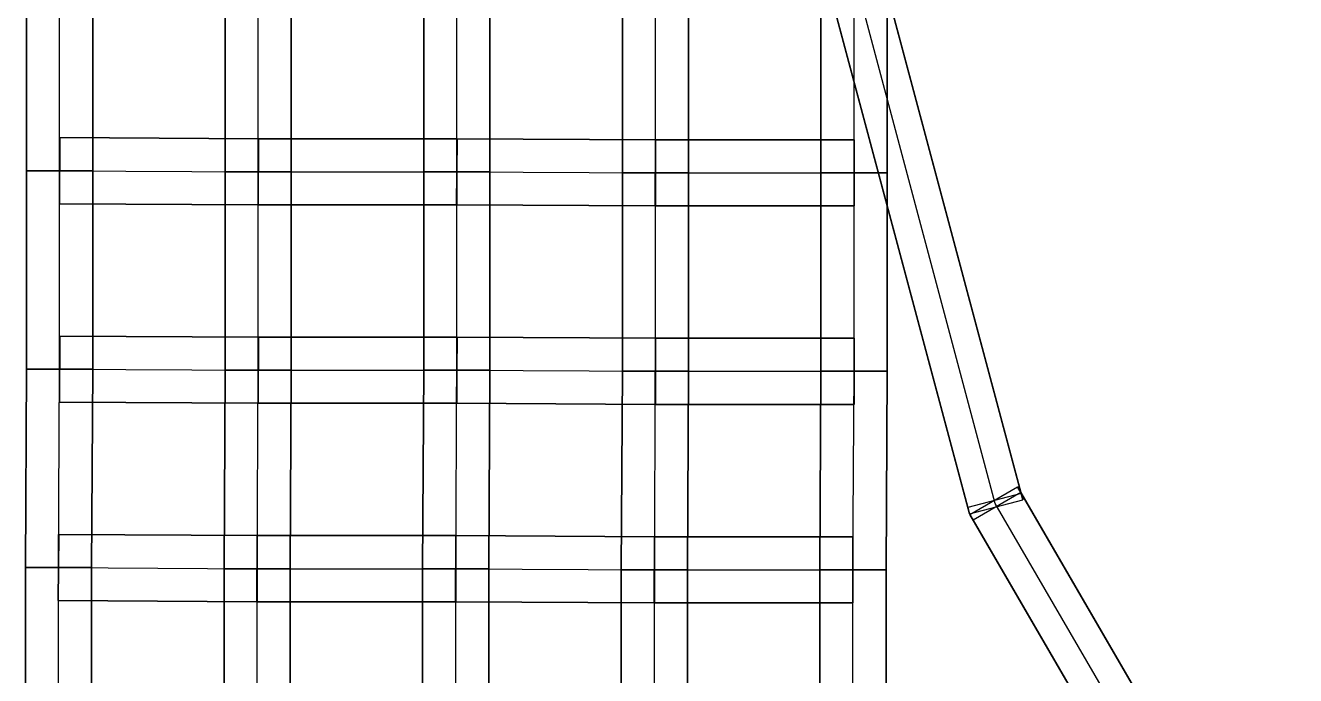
# Model space of a CAD drawing. Extents: x -300 to 609, y -118 to 2027.
# Drawn here: x -299.5 to -184.4, y 199.5 to 258.5 of the extents above; entities that cross this region are included whole.
import ezdxf

# ---------------------------------------------------------------- set-up
doc = ezdxf.new("R2010")
doc.units = 0

msp = doc.modelspace()

# ---------------------------------------------------------------- linework, layer by layer
at = {"layer": 'TUNNELS'}
for points in [[(-209.2617, 216.0338, -134.518), (-214.0928, 214.7455, -134.518), (-226.8928, 262.7455, -140.518), (-222.0617, 264.0338, -140.518)], [(-209.2604, 216.029, -277.5174), (-214.0916, 214.7407, -277.5174), (-226.8916, 262.7407, -283.4174), (-222.0604, 264.029, -283.4174)], [(-209.1072, 215.4545, -139.482), (-209.2617, 216.0338, -134.518), (-222.0617, 264.0338, -140.518), (-221.9072, 263.4545, -145.482)], [(-209.1084, 215.4593, -282.4826), (-209.2604, 216.029, -277.5174), (-222.0604, 264.029, -283.4174), (-221.9084, 263.4593, -288.3826)], [(-299.4, 245.3, -1.5), (-293.4, 245.3, -1.5), (-293.4, 263.3, -1.5), (-299.4, 263.3, -1.5)], [(-293.4, 245.3, 1.5), (-299.4, 245.3, 1.5), (-299.4, 263.3, 1.5), (-293.4, 263.3, 1.5)], [(-299.4, 245.3, 1.5), (-299.4, 245.3, -1.5), (-299.4, 263.3, -1.5), (-299.4, 263.3, 1.5)], [(-293.4, 245.3, -1.5), (-293.4, 245.3, 1.5), (-293.4, 263.3, 1.5), (-293.4, 263.3, -1.5)], [(-281.4, 245.2, -1.5), (-275.4, 245.2, -1.5), (-275.4, 263.2, -1.5), (-281.4, 263.2, -1.5)], [(-275.4, 245.2, 1.5), (-281.4, 245.2, 1.5), (-281.4, 263.2, 1.5), (-275.4, 263.2, 1.5)], [(-281.4, 245.2, 1.5), (-281.4, 245.2, -1.5), (-281.4, 263.2, -1.5), (-281.4, 263.2, 1.5)], [(-275.4, 245.2, -1.5), (-275.4, 245.2, 1.5), (-275.4, 263.2, 1.5), (-275.4, 263.2, -1.5)], [(-263.4, 245.2, -1.5), (-257.4, 245.2, -1.5), (-257.4, 263.2, -1.5), (-263.4, 263.2, -1.5)], [(-257.4, 245.2, 1.5), (-263.4, 245.2, 1.5), (-263.4, 263.2, 1.5), (-257.4, 263.2, 1.5)], [(-263.4, 245.2, 1.5), (-263.4, 245.2, -1.5), (-263.4, 263.2, -1.5), (-263.4, 263.2, 1.5)], [(-257.4, 245.2, -1.5), (-257.4, 245.2, 1.5), (-257.4, 263.2, 1.5), (-257.4, 263.2, -1.5)], [(-245.4, 245.1, -1.5), (-239.4, 245.1, -1.5), (-239.4, 263.1, -1.5), (-245.4, 263.1, -1.5)], [(-239.4, 245.1, 1.5), (-245.4, 245.1, 1.5), (-245.4, 263.1, 1.5), (-239.4, 263.1, 1.5)], [(-245.4, 245.1, 1.5), (-245.4, 245.1, -1.5), (-245.4, 263.1, -1.5), (-245.4, 263.1, 1.5)], [(-239.4, 245.1, -1.5), (-239.4, 245.1, 1.5), (-239.4, 263.1, 1.5), (-239.4, 263.1, -1.5)], [(-227.4, 245.1, -1.5), (-221.4, 245.1, -1.5), (-221.4, 263.1, -1.5), (-227.4, 263.1, -1.5)], [(-221.4, 245.1, 1.5), (-227.4, 245.1, 1.5), (-227.4, 263.1, 1.5), (-221.4, 263.1, 1.5)], [(-227.4, 245.1, 1.5), (-227.4, 245.1, -1.5), (-227.4, 263.1, -1.5), (-227.4, 263.1, 1.5)], [(-214.0928, 214.7455, -134.518), (-213.9383, 214.1662, -139.482), (-226.7383, 262.1662, -145.482), (-226.8928, 262.7455, -140.518)], [(-214.0916, 214.7407, -277.5174), (-213.9396, 214.171, -282.4826), (-226.7396, 262.171, -288.3826), (-226.8916, 262.7407, -283.4174)], [(-213.9396, 214.171, -282.4826), (-209.1084, 215.4593, -282.4826), (-221.9084, 263.4593, -288.3826), (-226.7396, 262.171, -288.3826)], [(-213.9383, 214.1662, -139.482), (-209.1072, 215.4545, -139.482), (-221.9072, 263.4545, -145.482), (-226.7383, 262.1662, -145.482)], [(-221.4, 245.1, -1.5), (-221.4, 245.1, 1.5), (-221.4, 263.1, 1.5), (-221.4, 263.1, -1.5)], [(-296.3833, 248.3, -1.5), (-296.4167, 242.3, -1.5), (-278.4167, 242.2, -1.5), (-278.3833, 248.2, -1.5)], [(-296.4167, 242.3, 1.5), (-296.3833, 248.3, 1.5), (-278.3833, 248.2, 1.5), (-278.4167, 242.2, 1.5)], [(-296.3833, 248.3, -1.5), (-296.4167, 242.3, -1.5), (-296.4167, 242.3, 1.5), (-296.3833, 248.3, 1.5)], [(-296.3833, 248.3, 1.5), (-296.3833, 248.3, -1.5), (-278.3833, 248.2, -1.5), (-278.3833, 248.2, 1.5)], [(-278.3833, 248.2, -1.5), (-278.3833, 248.2, 1.5), (-278.4167, 242.2, 1.5), (-278.4167, 242.2, -1.5)], [(-278.4, 248.2, -1.5), (-278.4, 242.2, -1.5), (-260.4, 242.2, -1.5), (-260.4, 248.2, -1.5)], [(-278.4, 242.2, 1.5), (-278.4, 248.2, 1.5), (-260.4, 248.2, 1.5), (-260.4, 242.2, 1.5)], [(-278.4, 248.2, 1.5), (-278.4, 248.2, -1.5), (-260.4, 248.2, -1.5), (-260.4, 248.2, 1.5)], [(-278.4, 248.2, -1.5), (-278.4, 242.2, -1.5), (-278.4, 242.2, 1.5), (-278.4, 248.2, 1.5)], [(-260.3833, 248.2, -1.5), (-260.4167, 242.2, -1.5), (-242.4167, 242.1, -1.5), (-242.3833, 248.1, -1.5)], [(-260.4167, 242.2, 1.5), (-260.3833, 248.2, 1.5), (-242.3833, 248.1, 1.5), (-242.4167, 242.1, 1.5)], [(-260.3833, 248.2, -1.5), (-260.4167, 242.2, -1.5), (-260.4167, 242.2, 1.5), (-260.3833, 248.2, 1.5)], [(-260.4, 248.2, -1.5), (-260.4, 248.2, 1.5), (-260.4, 242.2, 1.5), (-260.4, 242.2, -1.5)], [(-260.3833, 248.2, 1.5), (-260.3833, 248.2, -1.5), (-242.3833, 248.1, -1.5), (-242.3833, 248.1, 1.5)], [(-242.3833, 248.1, -1.5), (-242.3833, 248.1, 1.5), (-242.4167, 242.1, 1.5), (-242.4167, 242.1, -1.5)], [(-242.4, 248.1, -1.5), (-242.4, 242.1, -1.5), (-224.4, 242.1, -1.5), (-224.4, 248.1, -1.5)], [(-242.4, 242.1, 1.5), (-242.4, 248.1, 1.5), (-224.4, 248.1, 1.5), (-224.4, 242.1, 1.5)], [(-242.4, 248.1, 1.5), (-242.4, 248.1, -1.5), (-224.4, 248.1, -1.5), (-224.4, 248.1, 1.5)], [(-242.4, 248.1, -1.5), (-242.4, 242.1, -1.5), (-242.4, 242.1, 1.5), (-242.4, 248.1, 1.5)], [(-224.4, 248.1, -1.5), (-224.4, 248.1, 1.5), (-224.4, 242.1, 1.5), (-224.4, 242.1, -1.5)], [(-299.4, 227.3, -1.5), (-293.4, 227.3, -1.5), (-293.4, 245.3, -1.5), (-299.4, 245.3, -1.5)], [(-293.4, 227.3, 1.5), (-299.4, 227.3, 1.5), (-299.4, 245.3, 1.5), (-293.4, 245.3, 1.5)], [(-299.4, 227.3, 1.5), (-299.4, 227.3, -1.5), (-299.4, 245.3, -1.5), (-299.4, 245.3, 1.5)], [(-299.4, 245.3, -1.5), (-299.4, 245.3, 1.5), (-293.4, 245.3, 1.5), (-293.4, 245.3, -1.5)], [(-299.4, 245.3, -1.5), (-293.4, 245.3, -1.5), (-293.4, 245.3, 1.5), (-299.4, 245.3, 1.5)], [(-293.4, 227.3, -1.5), (-293.4, 227.3, 1.5), (-293.4, 245.3, 1.5), (-293.4, 245.3, -1.5)], [(-281.4, 227.2, -1.5), (-275.4, 227.2, -1.5), (-275.4, 245.2, -1.5), (-281.4, 245.2, -1.5)], [(-275.4, 227.2, 1.5), (-281.4, 227.2, 1.5), (-281.4, 245.2, 1.5), (-275.4, 245.2, 1.5)], [(-281.4, 227.2, 1.5), (-281.4, 227.2, -1.5), (-281.4, 245.2, -1.5), (-281.4, 245.2, 1.5)], [(-281.4, 245.2, -1.5), (-281.4, 245.2, 1.5), (-275.4, 245.2, 1.5), (-275.4, 245.2, -1.5)], [(-281.4, 245.2, -1.5), (-275.4, 245.2, -1.5), (-275.4, 245.2, 1.5), (-281.4, 245.2, 1.5)], [(-275.4, 227.2, -1.5), (-275.4, 227.2, 1.5), (-275.4, 245.2, 1.5), (-275.4, 245.2, -1.5)], [(-263.4, 227.2, -1.5), (-257.4, 227.2, -1.5), (-257.4, 245.2, -1.5), (-263.4, 245.2, -1.5)], [(-257.4, 227.2, 1.5), (-263.4, 227.2, 1.5), (-263.4, 245.2, 1.5), (-257.4, 245.2, 1.5)], [(-263.4, 227.2, 1.5), (-263.4, 227.2, -1.5), (-263.4, 245.2, -1.5), (-263.4, 245.2, 1.5)], [(-263.4, 245.2, -1.5), (-263.4, 245.2, 1.5), (-257.4, 245.2, 1.5), (-257.4, 245.2, -1.5)], [(-263.4, 245.2, -1.5), (-257.4, 245.2, -1.5), (-257.4, 245.2, 1.5), (-263.4, 245.2, 1.5)], [(-257.4, 227.2, -1.5), (-257.4, 227.2, 1.5), (-257.4, 245.2, 1.5), (-257.4, 245.2, -1.5)], [(-245.4, 227.1, -1.5), (-239.4, 227.1, -1.5), (-239.4, 245.1, -1.5), (-245.4, 245.1, -1.5)], [(-239.4, 227.1, 1.5), (-245.4, 227.1, 1.5), (-245.4, 245.1, 1.5), (-239.4, 245.1, 1.5)], [(-245.4, 227.1, 1.5), (-245.4, 227.1, -1.5), (-245.4, 245.1, -1.5), (-245.4, 245.1, 1.5)], [(-245.4, 245.1, -1.5), (-245.4, 245.1, 1.5), (-239.4, 245.1, 1.5), (-239.4, 245.1, -1.5)], [(-245.4, 245.1, -1.5), (-239.4, 245.1, -1.5), (-239.4, 245.1, 1.5), (-245.4, 245.1, 1.5)], [(-239.4, 227.1, -1.5), (-239.4, 227.1, 1.5), (-239.4, 245.1, 1.5), (-239.4, 245.1, -1.5)], [(-227.4, 227.1, -1.5), (-221.4, 227.1, -1.5), (-221.4, 245.1, -1.5), (-227.4, 245.1, -1.5)], [(-221.4, 227.1, 1.5), (-227.4, 227.1, 1.5), (-227.4, 245.1, 1.5), (-221.4, 245.1, 1.5)], [(-227.4, 227.1, 1.5), (-227.4, 227.1, -1.5), (-227.4, 245.1, -1.5), (-227.4, 245.1, 1.5)], [(-227.4, 245.1, -1.5), (-227.4, 245.1, 1.5), (-221.4, 245.1, 1.5), (-221.4, 245.1, -1.5)], [(-227.4, 245.1, -1.5), (-221.4, 245.1, -1.5), (-221.4, 245.1, 1.5), (-227.4, 245.1, 1.5)], [(-221.4, 227.1, -1.5), (-221.4, 227.1, 1.5), (-221.4, 245.1, 1.5), (-221.4, 245.1, -1.5)], [(-296.4167, 242.3, -1.5), (-296.4167, 242.3, 1.5), (-278.4167, 242.2, 1.5), (-278.4167, 242.2, -1.5)], [(-278.4, 242.2, -1.5), (-278.4, 242.2, 1.5), (-260.4, 242.2, 1.5), (-260.4, 242.2, -1.5)], [(-260.4167, 242.2, -1.5), (-260.4167, 242.2, 1.5), (-242.4167, 242.1, 1.5), (-242.4167, 242.1, -1.5)], [(-242.4, 242.1, -1.5), (-242.4, 242.1, 1.5), (-224.4, 242.1, 1.5), (-224.4, 242.1, -1.5)], [(-296.3833, 230.3, -1.5), (-296.4167, 224.3, -1.5), (-278.4167, 224.2, -1.5), (-278.3833, 230.2, -1.5)], [(-296.4167, 224.3, 1.5), (-296.3833, 230.3, 1.5), (-278.3833, 230.2, 1.5), (-278.4167, 224.2, 1.5)], [(-296.3833, 230.3, -1.5), (-296.4167, 224.3, -1.5), (-296.4167, 224.3, 1.5), (-296.3833, 230.3, 1.5)], [(-296.3833, 230.3, 1.5), (-296.3833, 230.3, -1.5), (-278.3833, 230.2, -1.5), (-278.3833, 230.2, 1.5)], [(-278.3833, 230.2, -1.5), (-278.3833, 230.2, 1.5), (-278.4167, 224.2, 1.5), (-278.4167, 224.2, -1.5)], [(-278.4, 230.2, -1.5), (-278.4, 224.2, -1.5), (-260.4, 224.2, -1.5), (-260.4, 230.2, -1.5)], [(-278.4, 224.2, 1.5), (-278.4, 230.2, 1.5), (-260.4, 230.2, 1.5), (-260.4, 224.2, 1.5)], [(-278.4, 230.2, 1.5), (-278.4, 230.2, -1.5), (-260.4, 230.2, -1.5), (-260.4, 230.2, 1.5)], [(-278.4, 230.2, -1.5), (-278.4, 224.2, -1.5), (-278.4, 224.2, 1.5), (-278.4, 230.2, 1.5)], [(-260.3833, 230.2, -1.5), (-260.4167, 224.2, -1.5), (-242.4167, 224.1, -1.5), (-242.3833, 230.1, -1.5)], [(-260.4167, 224.2, 1.5), (-260.3833, 230.2, 1.5), (-242.3833, 230.1, 1.5), (-242.4167, 224.1, 1.5)], [(-260.3833, 230.2, -1.5), (-260.4167, 224.2, -1.5), (-260.4167, 224.2, 1.5), (-260.3833, 230.2, 1.5)], [(-260.4, 230.2, -1.5), (-260.4, 230.2, 1.5), (-260.4, 224.2, 1.5), (-260.4, 224.2, -1.5)], [(-260.3833, 230.2, 1.5), (-260.3833, 230.2, -1.5), (-242.3833, 230.1, -1.5), (-242.3833, 230.1, 1.5)], [(-242.3833, 230.1, -1.5), (-242.3833, 230.1, 1.5), (-242.4167, 224.1, 1.5), (-242.4167, 224.1, -1.5)], [(-242.4, 230.1, -1.5), (-242.4, 224.1, -1.5), (-224.4, 224.1, -1.5), (-224.4, 230.1, -1.5)], [(-242.4, 224.1, 1.5), (-242.4, 230.1, 1.5), (-224.4, 230.1, 1.5), (-224.4, 224.1, 1.5)], [(-242.4, 230.1, 1.5), (-242.4, 230.1, -1.5), (-224.4, 230.1, -1.5), (-224.4, 230.1, 1.5)], [(-242.4, 230.1, -1.5), (-242.4, 224.1, -1.5), (-242.4, 224.1, 1.5), (-242.4, 230.1, 1.5)], [(-224.4, 230.1, -1.5), (-224.4, 230.1, 1.5), (-224.4, 224.1, 1.5), (-224.4, 224.1, -1.5)], [(-299.5, 209.3167, -1.5), (-293.5, 209.2833, -1.5), (-293.4, 227.2833, -1.5), (-299.4, 227.3167, -1.5)], [(-293.5, 209.2833, 1.5), (-299.5, 209.3167, 1.5), (-299.4, 227.3167, 1.5), (-293.4, 227.2833, 1.5)], [(-299.5, 209.3167, 1.5), (-299.5, 209.3167, -1.5), (-299.4, 227.3167, -1.5), (-299.4, 227.3167, 1.5)], [(-299.4, 227.3167, -1.5), (-299.4, 227.3167, 1.5), (-293.4, 227.2833, 1.5), (-293.4, 227.2833, -1.5)], [(-299.4, 227.3, -1.5), (-293.4, 227.3, -1.5), (-293.4, 227.3, 1.5), (-299.4, 227.3, 1.5)], [(-293.5, 209.2833, -1.5), (-293.5, 209.2833, 1.5), (-293.4, 227.2833, 1.5), (-293.4, 227.2833, -1.5)], [(-281.5, 209.2167, -1.5), (-275.5, 209.1833, -1.5), (-275.4, 227.1833, -1.5), (-281.4, 227.2167, -1.5)], [(-275.5, 209.1833, 1.5), (-281.5, 209.2167, 1.5), (-281.4, 227.2167, 1.5), (-275.4, 227.1833, 1.5)], [(-281.5, 209.2167, 1.5), (-281.5, 209.2167, -1.5), (-281.4, 227.2167, -1.5), (-281.4, 227.2167, 1.5)], [(-281.4, 227.2167, -1.5), (-281.4, 227.2167, 1.5), (-275.4, 227.1833, 1.5), (-275.4, 227.1833, -1.5)], [(-281.4, 227.2, -1.5), (-275.4, 227.2, -1.5), (-275.4, 227.2, 1.5), (-281.4, 227.2, 1.5)], [(-275.5, 209.1833, -1.5), (-275.5, 209.1833, 1.5), (-275.4, 227.1833, 1.5), (-275.4, 227.1833, -1.5)], [(-263.5, 209.2167, -1.5), (-257.5, 209.1833, -1.5), (-257.4, 227.1833, -1.5), (-263.4, 227.2167, -1.5)], [(-257.5, 209.1833, 1.5), (-263.5, 209.2167, 1.5), (-263.4, 227.2167, 1.5), (-257.4, 227.1833, 1.5)], [(-263.5, 209.2167, 1.5), (-263.5, 209.2167, -1.5), (-263.4, 227.2167, -1.5), (-263.4, 227.2167, 1.5)], [(-263.4, 227.2167, -1.5), (-263.4, 227.2167, 1.5), (-257.4, 227.1833, 1.5), (-257.4, 227.1833, -1.5)], [(-263.4, 227.2, -1.5), (-257.4, 227.2, -1.5), (-257.4, 227.2, 1.5), (-263.4, 227.2, 1.5)], [(-257.5, 209.1833, -1.5), (-257.5, 209.1833, 1.5), (-257.4, 227.1833, 1.5), (-257.4, 227.1833, -1.5)], [(-245.5, 209.1167, -1.5), (-239.5, 209.0833, -1.5), (-239.4, 227.0833, -1.5), (-245.4, 227.1167, -1.5)], [(-239.5, 209.0833, 1.5), (-245.5, 209.1167, 1.5), (-245.4, 227.1167, 1.5), (-239.4, 227.0833, 1.5)], [(-245.5, 209.1167, 1.5), (-245.5, 209.1167, -1.5), (-245.4, 227.1167, -1.5), (-245.4, 227.1167, 1.5)], [(-245.4, 227.1167, -1.5), (-245.4, 227.1167, 1.5), (-239.4, 227.0833, 1.5), (-239.4, 227.0833, -1.5)], [(-245.4, 227.1, -1.5), (-239.4, 227.1, -1.5), (-239.4, 227.1, 1.5), (-245.4, 227.1, 1.5)], [(-239.5, 209.0833, -1.5), (-239.5, 209.0833, 1.5), (-239.4, 227.0833, 1.5), (-239.4, 227.0833, -1.5)], [(-227.5, 209.1167, -1.5), (-221.5, 209.0833, -1.5), (-221.4, 227.0833, -1.5), (-227.4, 227.1167, -1.5)], [(-221.5, 209.0833, 1.5), (-227.5, 209.1167, 1.5), (-227.4, 227.1167, 1.5), (-221.4, 227.0833, 1.5)], [(-227.5, 209.1167, 1.5), (-227.5, 209.1167, -1.5), (-227.4, 227.1167, -1.5), (-227.4, 227.1167, 1.5)], [(-227.4, 227.1167, -1.5), (-227.4, 227.1167, 1.5), (-221.4, 227.0833, 1.5), (-221.4, 227.0833, -1.5)], [(-227.4, 227.1, -1.5), (-221.4, 227.1, -1.5), (-221.4, 227.1, 1.5), (-227.4, 227.1, 1.5)], [(-221.5, 209.0833, -1.5), (-221.5, 209.0833, 1.5), (-221.4, 227.0833, 1.5), (-221.4, 227.0833, -1.5)], [(-296.4167, 224.3, -1.5), (-296.4167, 224.3, 1.5), (-278.4167, 224.2, 1.5), (-278.4167, 224.2, -1.5)], [(-278.4, 224.2, -1.5), (-278.4, 224.2, 1.5), (-260.4, 224.2, 1.5), (-260.4, 224.2, -1.5)], [(-260.4167, 224.2, -1.5), (-260.4167, 224.2, 1.5), (-242.4167, 224.1, 1.5), (-242.4167, 224.1, -1.5)], [(-242.4, 224.1, -1.5), (-242.4, 224.1, 1.5), (-224.4, 224.1, 1.5), (-224.4, 224.1, -1.5)], [(-184.6885, 173.7146, -271.5181), (-189.0129, 171.2047, -271.5181), (-213.9129, 214.1047, -277.5181), (-209.5885, 216.6146, -277.5181)], [(-213.6115, 213.5854, -282.4819), (-213.9129, 214.1047, -277.5181), (-209.5885, 216.6146, -277.5181), (-209.2871, 216.0953, -282.4819)], [(-184.686, 173.7104, -128.6175), (-189.0104, 171.2004, -128.6175), (-213.9104, 214.1004, -134.5175), (-209.586, 216.6104, -134.5175)], [(-213.614, 213.5896, -139.4825), (-213.9104, 214.1004, -134.5175), (-209.586, 216.6104, -134.5175), (-209.2896, 216.0996, -139.4825)], [(-184.3871, 173.1953, -276.4819), (-184.6885, 173.7146, -271.5181), (-209.5885, 216.6146, -277.5181), (-209.2871, 216.0953, -282.4819)], [(-184.3896, 173.1996, -133.5825), (-184.686, 173.7104, -128.6175), (-209.586, 216.6104, -134.5175), (-209.2896, 216.0996, -139.4825)], [(-213.9383, 214.1662, -139.482), (-209.1072, 215.4545, -139.482), (-209.2617, 216.0338, -134.518), (-214.0928, 214.7455, -134.518)], [(-213.9396, 214.171, -282.4826), (-209.1084, 215.4593, -282.4826), (-209.2604, 216.029, -277.5174), (-214.0916, 214.7407, -277.5174)], [(-188.714, 170.6896, -133.5825), (-184.3896, 173.1996, -133.5825), (-209.2896, 216.0996, -139.4825), (-213.614, 213.5896, -139.4825)], [(-188.7115, 170.6854, -276.4819), (-184.3871, 173.1953, -276.4819), (-209.2871, 216.0953, -282.4819), (-213.6115, 213.5854, -282.4819)], [(-189.0129, 171.2047, -271.5181), (-188.7115, 170.6854, -276.4819), (-213.6115, 213.5854, -282.4819), (-213.9129, 214.1047, -277.5181)], [(-189.0104, 171.2004, -128.6175), (-188.714, 170.6896, -133.5825), (-213.614, 213.5896, -139.4825), (-213.9104, 214.1004, -134.5175)], [(-296.4833, 212.3, -1.5), (-296.5167, 206.3, -1.5), (-278.5167, 206.2, -1.5), (-278.4833, 212.2, -1.5)], [(-296.5167, 206.3, 1.5), (-296.4833, 212.3, 1.5), (-278.4833, 212.2, 1.5), (-278.5167, 206.2, 1.5)], [(-296.4833, 212.3, -1.5), (-296.5167, 206.3, -1.5), (-296.5167, 206.3, 1.5), (-296.4833, 212.3, 1.5)], [(-296.4833, 212.3, 1.5), (-296.4833, 212.3, -1.5), (-278.4833, 212.2, -1.5), (-278.4833, 212.2, 1.5)], [(-278.4833, 212.2, -1.5), (-278.4833, 212.2, 1.5), (-278.5167, 206.2, 1.5), (-278.5167, 206.2, -1.5)], [(-278.5, 212.2, -1.5), (-278.5, 206.2, -1.5), (-260.5, 206.2, -1.5), (-260.5, 212.2, -1.5)], [(-278.5, 206.2, 1.5), (-278.5, 212.2, 1.5), (-260.5, 212.2, 1.5), (-260.5, 206.2, 1.5)], [(-278.5, 212.2, 1.5), (-278.5, 212.2, -1.5), (-260.5, 212.2, -1.5), (-260.5, 212.2, 1.5)], [(-278.5, 212.2, -1.5), (-278.5, 206.2, -1.5), (-278.5, 206.2, 1.5), (-278.5, 212.2, 1.5)], [(-260.4833, 212.2, -1.5), (-260.5167, 206.2, -1.5), (-242.5167, 206.1, -1.5), (-242.4833, 212.1, -1.5)], [(-260.5167, 206.2, 1.5), (-260.4833, 212.2, 1.5), (-242.4833, 212.1, 1.5), (-242.5167, 206.1, 1.5)], [(-260.4833, 212.2, -1.5), (-260.5167, 206.2, -1.5), (-260.5167, 206.2, 1.5), (-260.4833, 212.2, 1.5)], [(-260.5, 212.2, -1.5), (-260.5, 212.2, 1.5), (-260.5, 206.2, 1.5), (-260.5, 206.2, -1.5)], [(-260.4833, 212.2, 1.5), (-260.4833, 212.2, -1.5), (-242.4833, 212.1, -1.5), (-242.4833, 212.1, 1.5)], [(-242.4833, 212.1, -1.5), (-242.4833, 212.1, 1.5), (-242.5167, 206.1, 1.5), (-242.5167, 206.1, -1.5)], [(-242.5, 212.1, -1.5), (-242.5, 206.1, -1.5), (-224.5, 206.1, -1.5), (-224.5, 212.1, -1.5)], [(-242.5, 206.1, 1.5), (-242.5, 212.1, 1.5), (-224.5, 212.1, 1.5), (-224.5, 206.1, 1.5)], [(-242.5, 212.1, 1.5), (-242.5, 212.1, -1.5), (-224.5, 212.1, -1.5), (-224.5, 212.1, 1.5)], [(-242.5, 212.1, -1.5), (-242.5, 206.1, -1.5), (-242.5, 206.1, 1.5), (-242.5, 212.1, 1.5)], [(-224.5, 212.1, -1.5), (-224.5, 212.1, 1.5), (-224.5, 206.1, 1.5), (-224.5, 206.1, -1.5)], [(-299.5, 209.3167, -1.5), (-293.5, 209.2833, -1.5), (-293.5, 209.2833, 1.5), (-299.5, 209.3167, 1.5)], [(-299.5, 191.3, -1.5), (-293.5, 191.3, -1.5), (-293.5, 209.3, -1.5), (-299.5, 209.3, -1.5)], [(-293.5, 191.3, 1.5), (-299.5, 191.3, 1.5), (-299.5, 209.3, 1.5), (-293.5, 209.3, 1.5)], [(-299.5, 191.3, 1.5), (-299.5, 191.3, -1.5), (-299.5, 209.3, -1.5), (-299.5, 209.3, 1.5)], [(-299.5, 209.3, -1.5), (-299.5, 209.3, 1.5), (-293.5, 209.3, 1.5), (-293.5, 209.3, -1.5)], [(-293.5, 191.3, -1.5), (-293.5, 191.3, 1.5), (-293.5, 209.3, 1.5), (-293.5, 209.3, -1.5)], [(-281.5, 209.2167, -1.5), (-275.5, 209.1833, -1.5), (-275.5, 209.1833, 1.5), (-281.5, 209.2167, 1.5)], [(-281.5, 191.2, -1.5), (-275.5, 191.2, -1.5), (-275.5, 209.2, -1.5), (-281.5, 209.2, -1.5)], [(-275.5, 191.2, 1.5), (-281.5, 191.2, 1.5), (-281.5, 209.2, 1.5), (-275.5, 209.2, 1.5)], [(-281.5, 191.2, 1.5), (-281.5, 191.2, -1.5), (-281.5, 209.2, -1.5), (-281.5, 209.2, 1.5)], [(-281.5, 209.2, -1.5), (-281.5, 209.2, 1.5), (-275.5, 209.2, 1.5), (-275.5, 209.2, -1.5)], [(-275.5, 191.2, -1.5), (-275.5, 191.2, 1.5), (-275.5, 209.2, 1.5), (-275.5, 209.2, -1.5)], [(-263.5, 209.2167, -1.5), (-257.5, 209.1833, -1.5), (-257.5, 209.1833, 1.5), (-263.5, 209.2167, 1.5)], [(-263.5, 191.2, -1.5), (-257.5, 191.2, -1.5), (-257.5, 209.2, -1.5), (-263.5, 209.2, -1.5)], [(-257.5, 191.2, 1.5), (-263.5, 191.2, 1.5), (-263.5, 209.2, 1.5), (-257.5, 209.2, 1.5)], [(-263.5, 191.2, 1.5), (-263.5, 191.2, -1.5), (-263.5, 209.2, -1.5), (-263.5, 209.2, 1.5)], [(-263.5, 209.2, -1.5), (-263.5, 209.2, 1.5), (-257.5, 209.2, 1.5), (-257.5, 209.2, -1.5)], [(-257.5, 191.2, -1.5), (-257.5, 191.2, 1.5), (-257.5, 209.2, 1.5), (-257.5, 209.2, -1.5)], [(-245.5, 209.1167, -1.5), (-239.5, 209.0833, -1.5), (-239.5, 209.0833, 1.5), (-245.5, 209.1167, 1.5)], [(-245.5, 191.1, -1.5), (-239.5, 191.1, -1.5), (-239.5, 209.1, -1.5), (-245.5, 209.1, -1.5)], [(-239.5, 191.1, 1.5), (-245.5, 191.1, 1.5), (-245.5, 209.1, 1.5), (-239.5, 209.1, 1.5)], [(-245.5, 191.1, 1.5), (-245.5, 191.1, -1.5), (-245.5, 209.1, -1.5), (-245.5, 209.1, 1.5)], [(-245.5, 209.1, -1.5), (-245.5, 209.1, 1.5), (-239.5, 209.1, 1.5), (-239.5, 209.1, -1.5)], [(-239.5, 191.1, -1.5), (-239.5, 191.1, 1.5), (-239.5, 209.1, 1.5), (-239.5, 209.1, -1.5)], [(-227.5, 209.1167, -1.5), (-221.5, 209.0833, -1.5), (-221.5, 209.0833, 1.5), (-227.5, 209.1167, 1.5)], [(-227.5, 191.1, -1.5), (-221.5, 191.1, -1.5), (-221.5, 209.1, -1.5), (-227.5, 209.1, -1.5)], [(-221.5, 191.1, 1.5), (-227.5, 191.1, 1.5), (-227.5, 209.1, 1.5), (-221.5, 209.1, 1.5)], [(-227.5, 191.1, 1.5), (-227.5, 191.1, -1.5), (-227.5, 209.1, -1.5), (-227.5, 209.1, 1.5)], [(-227.5, 209.1, -1.5), (-227.5, 209.1, 1.5), (-221.5, 209.1, 1.5), (-221.5, 209.1, -1.5)], [(-221.5, 191.1, -1.5), (-221.5, 191.1, 1.5), (-221.5, 209.1, 1.5), (-221.5, 209.1, -1.5)], [(-296.5167, 206.3, -1.5), (-296.5167, 206.3, 1.5), (-278.5167, 206.2, 1.5), (-278.5167, 206.2, -1.5)], [(-278.5, 206.2, -1.5), (-278.5, 206.2, 1.5), (-260.5, 206.2, 1.5), (-260.5, 206.2, -1.5)], [(-260.5167, 206.2, -1.5), (-260.5167, 206.2, 1.5), (-242.5167, 206.1, 1.5), (-242.5167, 206.1, -1.5)], [(-242.5, 206.1, -1.5), (-242.5, 206.1, 1.5), (-224.5, 206.1, 1.5), (-224.5, 206.1, -1.5)]]:
    msp.add_3dface(points, dxfattribs=at)
at = {"layer": 'TUNNELS_CL'}
for points in [[(-296.4, 245.3, 0), (-296.4, 263.3, 0)], [(-278.4, 245.2, 0), (-278.4, 263.2, 0)], [(-260.4, 245.2, 0), (-260.4, 263.2, 0)], [(-242.4, 245.1, 0), (-242.4, 263.1, 0)], [(-224.4, 245.1, 0), (-224.4, 263.1, 0)], [(-211.6, 215.1, -137), (-224.4, 263.1, -143)], [(-211.6, 215.1, -280), (-224.4, 263.1, -285.9)], [(-296.4, 227.3, 0), (-296.4, 245.3, 0)], [(-296.4, 245.3, 0), (-278.4, 245.2, 0)], [(-278.4, 227.2, 0), (-278.4, 245.2, 0)], [(-278.4, 245.2, 0), (-260.4, 245.2, 0)], [(-260.4, 227.2, 0), (-260.4, 245.2, 0)], [(-260.4, 245.2, 0), (-242.4, 245.1, 0)], [(-242.4, 227.1, 0), (-242.4, 245.1, 0)], [(-242.4, 245.1, 0), (-224.4, 245.1, 0)], [(-224.4, 227.1, 0), (-224.4, 245.1, 0)], [(-296.5, 209.3, 0), (-296.4, 227.3, 0)], [(-296.4, 227.3, 0), (-278.4, 227.2, 0)], [(-278.5, 209.2, 0), (-278.4, 227.2, 0)], [(-278.4, 227.2, 0), (-260.4, 227.2, 0)], [(-260.5, 209.2, 0), (-260.4, 227.2, 0)], [(-260.4, 227.2, 0), (-242.4, 227.1, 0)], [(-242.5, 209.1, 0), (-242.4, 227.1, 0)], [(-242.4, 227.1, 0), (-224.4, 227.1, 0)], [(-224.5, 209.1, 0), (-224.4, 227.1, 0)], [(-186.7, 172.2, -131.1), (-211.6, 215.1, -137)], [(-186.7, 172.2, -274), (-211.6, 215.1, -280)], [(-296.5, 191.3, 0), (-296.5, 209.3, 0)], [(-296.5, 209.3, 0), (-278.5, 209.2, 0)], [(-278.5, 191.2, 0), (-278.5, 209.2, 0)], [(-278.5, 209.2, 0), (-260.5, 209.2, 0)], [(-260.5, 191.2, 0), (-260.5, 209.2, 0)], [(-260.5, 209.2, 0), (-242.5, 209.1, 0)], [(-242.5, 191.1, 0), (-242.5, 209.1, 0)], [(-242.5, 209.1, 0), (-224.5, 209.1, 0)], [(-224.5, 191.1, 0), (-224.5, 209.1, 0)]]:
    msp.add_polyline3d(points, dxfattribs=at)

doc.saveas('drawing.dxf')
